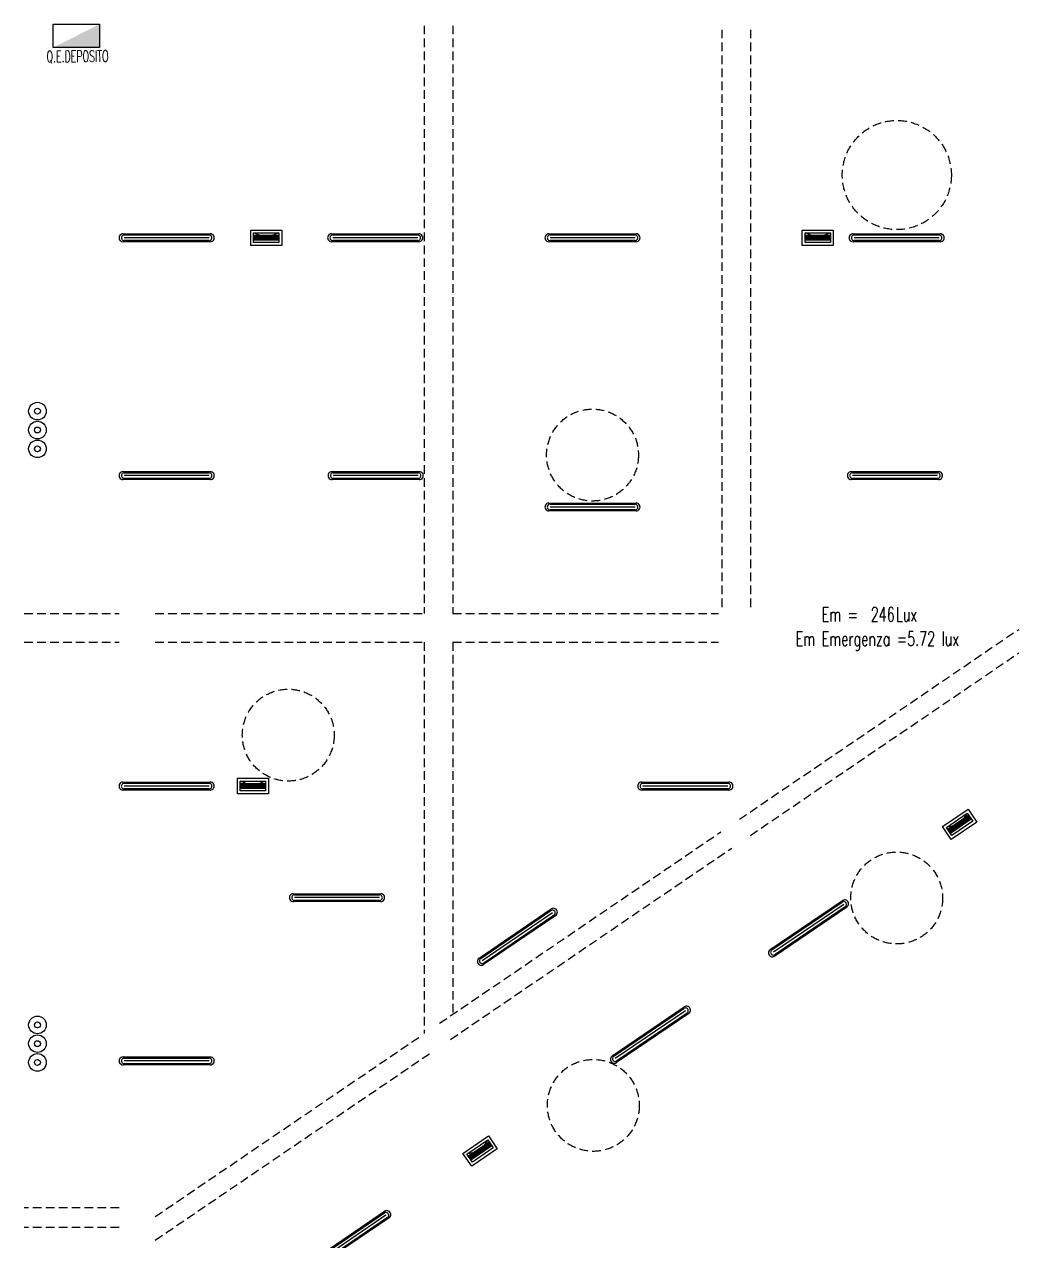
# Model space of a CAD drawing. Header units: millimetres. Extents: x 10518 to 18958, y -3857 to 2113.
# Drawn here: x 15184 to 16916, y -1688 to 429 of the extents above; entities that cross this region are included whole.
import ezdxf
from ezdxf.enums import TextEntityAlignment as Align

# ---------------------------------------------------------------- set-up
doc = ezdxf.new("R2010")
doc.units = ezdxf.units.MM
doc.linetypes.add('35', pattern=[1.5, 0.5, -0.25, 0.5, -0.25])
for name, color, linetype in [('EM', 4, 'Continuous'), ('LC', 3, 'Continuous'), ('QUADRI', 164, 'Continuous'), ('SCRITTE1', 90, 'Continuous'), ('TESTI', 7, 'Continuous'), ('VOLTE', 5, 'Continuous')]:
    doc.layers.add(name, color=color, linetype=linetype)
doc.layers.add('I - Elettrici', color=240, linetype='Continuous', lineweight=15)
doc.styles.add('1', font='SIMPLEX', dxfattribs={"width": 0.65})
doc.styles.add('IMP-15', font='romans.shx', dxfattribs={"width": 0.6, "height": 7.5})
doc.styles.add('leving', font='simplex.shx', dxfattribs={"width": 0.6})
doc.styles.add('ROMANS', font='romans', dxfattribs={"height": 2.5})

# ---------------------------------------------------------------- blocks, each defined once
blk = doc.blocks.new('P')
at = {"transparency": 16777216}
for radius in [9.6, 3.2]:
    blk.add_circle((0, 0), radius, dxfattribs=at)
at = {"layer": 'TESTI', "color": 7, "transparency": 16777216, "style": 'ROMANS'}
blk.add_attdef('P', text='', height=13, dxfattribs=at).set_placement((-10.5, 11.1), align=Align.RIGHT)
blk.add_attdef('P', (10, 11.1), '', height=13, dxfattribs=at)
blk = doc.blocks.new('Quadro di piano')
blk.add_lwpolyline([(-36.2, 0), (44.2, 0), (44.2, -40.5), (-36.2, -40.5)], close=True)
blk.add_solid([(44.2, 0), (-36.2, 0), (-36.2, -40.5)])
at = {"style": 'IMP-15', "width": 0.6}
for tag, p in [('DENOMINAZIONE', (6, -60.5)), ('CODICE', (6, -50.5))]:
    blk.add_attdef(tag, text='', height=7.5, dxfattribs=at).set_placement(p, align=Align.CENTER)
blk = doc.blocks.new('Lux')
at = {"layer": 'SCRITTE1', "style": '1', "width": 0.65}
blk.add_text('Em =     Lux', height=25, dxfattribs=at).set_placement((0, 0))
blk.add_attdef('200', text='', height=25, dxfattribs=at).set_placement((106.4, 0), align=Align.CENTER)
blk = doc.blocks.new('4960_2_1')
at = {"color": 2}
blk.add_line((0, 74), (0, -74), dxfattribs=at)
for points in [[(-6.9, -76), (-6.9, -76), (-6.9, 76)], [(-4.9, -74), (-4.9, -74), (-4.9, 74)], [(4.9, 74), (4.9, -74)], [(6.9, 76), (6.9, -76)]]:
    blk.add_lwpolyline(points)
for centre, radius, start, end in [((0, 76), 6.88, 359.9295, 180.0705), ((0, 74), 4.88, 359.9295, 180.0705), ((0, -76), 6.88, 179.9295, 0.0705), ((0, -74), 4.88, 179.9295, 0.0705)]:
    blk.add_arc(centre, radius, start, end)
blk = doc.blocks.new('5457_2_1')
for p, q in [((-8.5, 22), (0, 0)), ((-4, 22), (-4, -22)), ((-2, 22), (-2, -22)), ((0, 0), (0, 22)), ((0, 22), (0, -22)), ((2, 22), (2, -22)), ((4, 22), (4, -22)), ((0, 0), (-8.5, -22))]:
    blk.add_line(p, q)
for points in [[(-13.5, -27), (-13.5, 27), (13.5, 27), (13.5, -27)], [(-8.5, -22), (-8.5, 22), (8.5, 22), (8.5, -22)]]:
    blk.add_lwpolyline(points, close=True)

msp = doc.modelspace()

# ---------------------------------------------------------------- linework, layer by layer
at = {"layer": 'VOLTE', "linetype": '35', "ltscale": 30}
for p, q in [((15880.1, 426.6), (15880.1, -596.4)), ((15930.1, 426.6), (15930.1, -596.4)), ((16399.1, -585.4), (16399.1, 426.6)), ((16449.1, -585.4), (16449.1, 426.6)), ((15183.6, -596.4), (15348.6, -596.4)), ((15411.6, -596.4), (15880.1, -596.4)), ((15930.1, -596.4), (16392.6, -596.4)), ((16429.2, -954.9), (16915.6, -624.3)), ((15183.6, -646.4), (15348.6, -646.4)), ((15411.6, -646.4), (15880.1, -646.4)), ((15880.1, -646.4), (15880.1, -1328.1)), ((15930.1, -646.4), (16392.6, -646.4)), ((15930.1, -646.4), (15930.1, -1294.1)), ((16448.3, -983), (16915.6, -665.4)), ((15906.9, -1309.9), (16396.9, -976.8)), ((15926, -1338), (16416, -1004.9)), ((15411.6, -1646.5), (15874.6, -1331.8)), ((15411.6, -1687.6), (15893.8, -1359.9)), ((15348.6, -1631.4), (15183.6, -1631.4)), ((15348.6, -1665.4), (15183.6, -1665.4))]:
    msp.add_line(p, q, dxfattribs=at)
for centre, radius in [((16703.3, 166.6), 95), ((16173.3, -320.9), 80), ((15643.3, -808.4), 80), ((16703.1, -1091.9), 80), ((16174.7, -1453), 80)]:
    msp.add_circle(centre, radius, dxfattribs=at)

# ---------------------------------------------------------------- block references
at = {"layer": 'EM'}
for p, rotation in [((15604.9, 57.4, 398.3), 270.0000001881664), ((16565.7, 57.4, 398.3), 270.0000001881664), ((15581.8, -897.1, 398.3), 270.0000001881664), ((16812.6, -963.7, 398.3), 304.2573467302839), ((15977.5, -1532.5, 398.3), 304.2573467302841)]:
    msp.add_blockref('5457_2_1', p, dxfattribs=dict(at, rotation=rotation))
at = {"layer": 'LC'}
for p, rotation in [((15431.5, 57.4, 0), 269.9999999999988), ((15794.8, 57.4, 398.3), 270.0000001881664), ((16173.3, 57.4, 0), 270.0000001881664), ((16703, 57.4, 398.3), 270.0000001881664), ((15431.5, -356.6, 0), 269.9999999999988), ((15795.5, -356.6, 398.3), 269.9999999999998), ((16700, -356.6, 398.3), 269.9999999999998), ((16173.3, -411.3), 269.9999999999998), ((15431.4, -897.1, 398.3), 269.9999999999988), ((16334.9, -897.1, 398.3), 269.9999999999988), ((15728.3, -1091.3, 398.3), 269.9999999999988), ((16549.6, -1144.7, 398.3), 304.2573467302842), ((16042.4, -1159.5, 398.3), 304.2573467302842), ((16274.1, -1329.9, 398.3), 304.2573467302842), ((15431.5, -1375.5, 0), 269.9999999999988), ((15752.3, -1685.8, 398.3), 304.2573467302842)]:
    msp.add_blockref('4960_2_1', p, dxfattribs=dict(at, rotation=rotation))
at = {"layer": 'LC', "xscale": 1.6, "yscale": 1.6, "zscale": 1.6}
for p in [(15206.5, -244.4), (15206.5, -277.3), (15206.5, -310), (15206.5, -1312.9), (15206.5, -1345.5), (15206.5, -1378.2)]:
    msp.add_blockref('P', p, dxfattribs=at)
at = {"layer": 'LC'}
msp.add_blockref('Lux', (16572.4, -610.8), dxfattribs=at).add_auto_attribs({'200': '246'})
at = {"layer": 'QUADRI', "lineweight": 0}
ref = msp.add_blockref('Quadro di piano', (15278.1, 388.5), dxfattribs=dict(at, rotation=180))
ref.add_attrib('CODICE', 'Q.E.DEPOSITO', dxfattribs={"layer": 'I - Elettrici', "color": 154, "height": 20, "rotation": 0.5118, "style": 'leving', "width": 0.6}).set_placement((15276.4, 363.3), align=Align.CENTER)

# ---------------------------------------------------------------- texts
at = {"layer": 'EM', "style": '1', "width": 0.65}
msp.add_text('Em Emergenza =5.72 lux', height=25, dxfattribs=at).set_placement((16669.4, -653.1), align=Align.CENTER)

doc.saveas('drawing.dxf')
